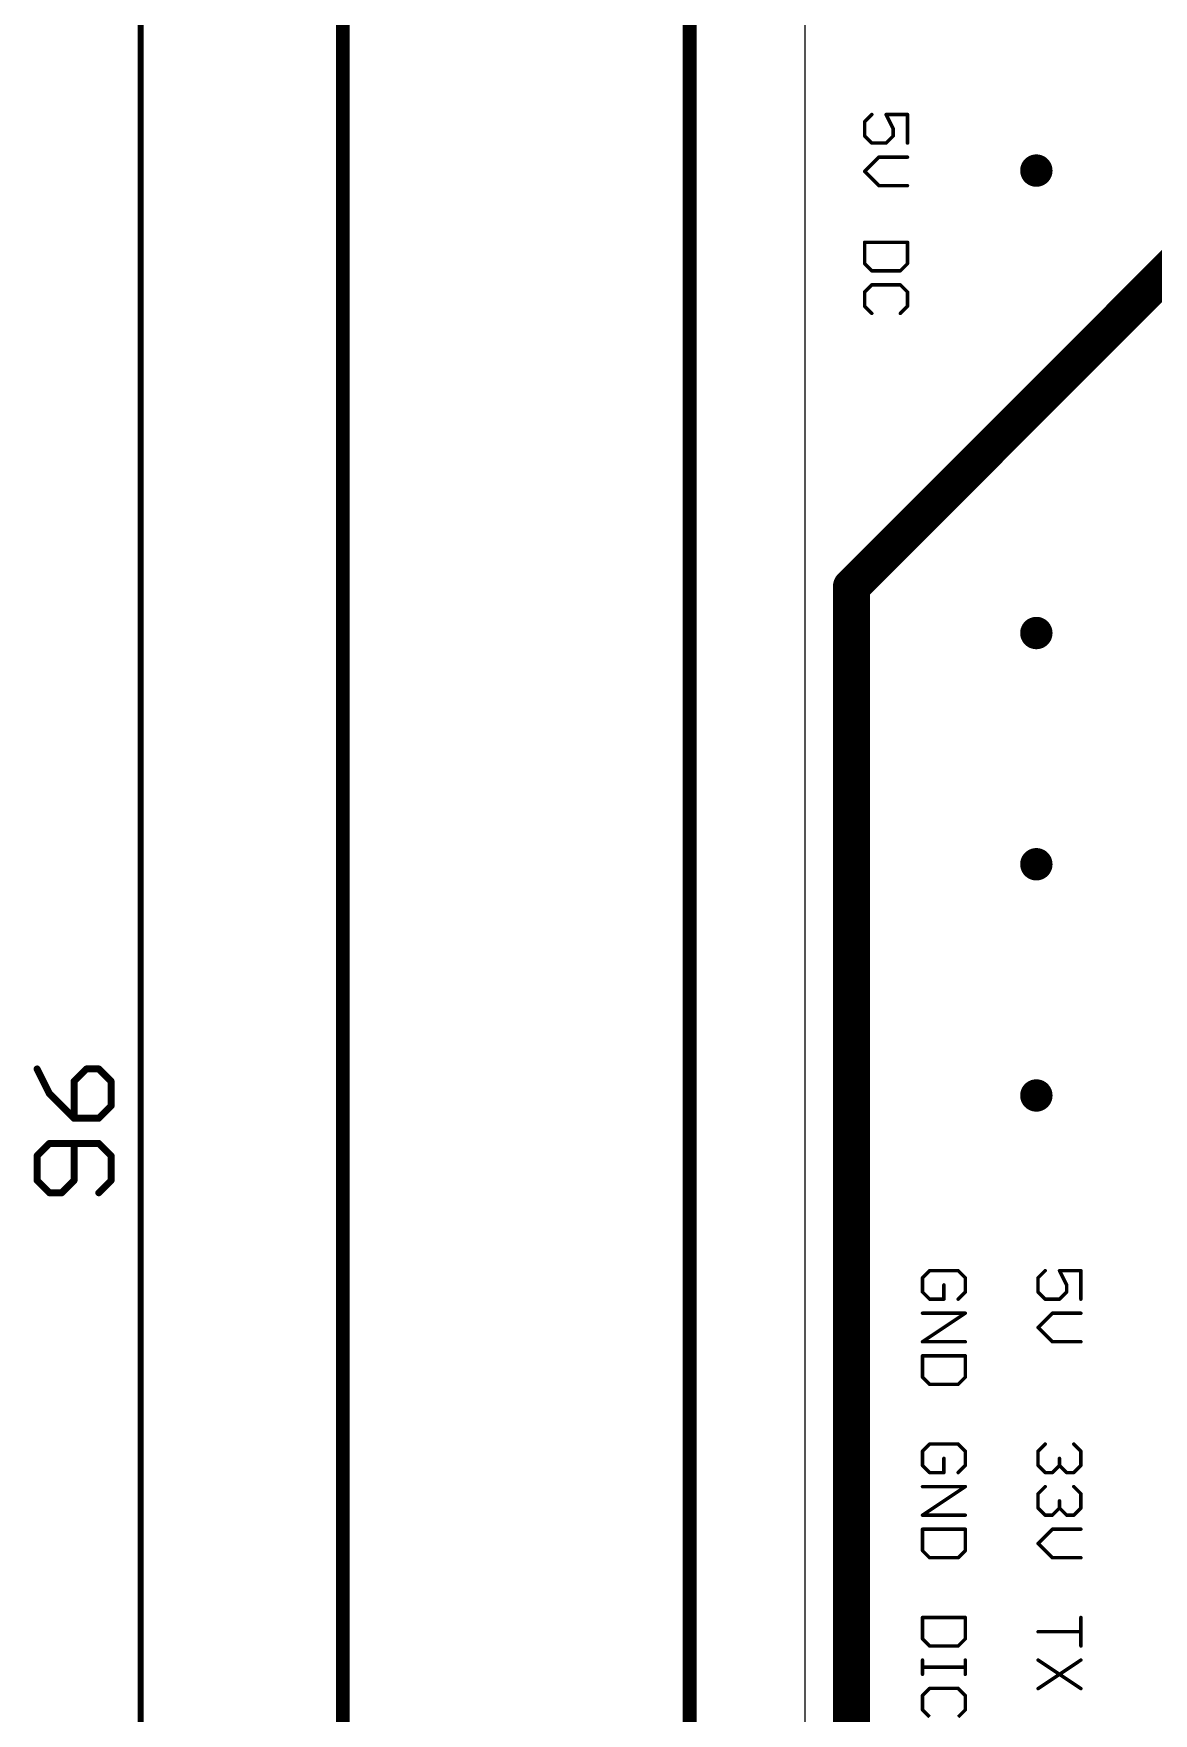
# Model space of a CAD drawing. Extents: x -17 to 51, y -3 to 114.
# Drawn here: x -16.95 to 7.65, y 37.22 to 74.13 of the extents above; entities that cross this region are included whole.
import ezdxf

# ---------------------------------------------------------------- set-up
doc = ezdxf.new("R2010")
doc.units = 0
for name, color, linetype in [('1', 22, 'CONTINUOUS'), ('16', 175, 'CONTINUOUS'), ('18', 82, 'CONTINUOUS'), ('20', 7, 'CONTINUOUS'), ('25', 253, 'CONTINUOUS'), ('44', 253, 'CONTINUOUS')]:
    doc.layers.add(name, color=color, linetype=linetype)

# ---------------------------------------------------------------- blocks, each defined once
blk = doc.blocks.new('ROUNDV')
at = {"const_width": 0.5}
blk.add_lwpolyline([(0, -0.25, 1), (0, 0.25, 1), (0, -0.25)], format="xyb", dxfattribs=at)

msp = doc.modelspace()

# ---------------------------------------------------------------- linework, layer by layer
at = {"layer": '1', "const_width": 0.3048}
msp.add_lwpolyline([(-2.54, -2.54), (-2.54, 114.3)], dxfattribs=at)
at = {"layer": '16'}
for points, const_width in [([(-10.16, -2.54), (-10.16, 106.68)], 0.3048), ([(1.016, 61.976), (12.573, 73.533)], 0.8128), ([(1.016, 12.827), (1.016, 61.976)], 0.8128)]:
    msp.add_lwpolyline(points, dxfattribs=dict(at, const_width=const_width))
at = {"layer": '16', "const_width": 0.4064}
for points in [[(1.2192, 61.976, 1), (0.8128, 61.976)], [(0.8723, 62.1197, 1), (1.1597, 61.8323)]]:
    msp.add_lwpolyline(points, format="xyb", dxfattribs=at)
at = {"layer": '20'}
msp.add_line((0, 2), (0, 98), dxfattribs=at)
for points, const_width in [([(-14.6, 2.065), (-14.6, 97.935)], 0.13), ([(-16.8777, 51.3833), (-16.6065, 50.8409)], 0.1524), ([(-15.793, 51.3833), (-16.0642, 51.1121)], 0.1524), ([(-15.5219, 51.3833), (-15.793, 51.3833)], 0.1524), ([(-15.2507, 51.1121), (-15.5219, 51.3833)], 0.1524), ([(-16.0642, 51.1121), (-16.0642, 50.2986)], 0.1524), ([(-15.2507, 50.5698), (-15.2507, 51.1121)], 0.1524), ([(-16.6065, 50.8409), (-16.0642, 50.2986)], 0.1524), ([(-15.5219, 50.2986), (-15.2507, 50.5698)], 0.1524), ([(-16.0642, 50.2986), (-15.5219, 50.2986)], 0.1524), ([(-16.6065, 49.7461), (-16.8777, 49.4749)], 0.1524), ([(-16.8777, 49.4749), (-16.8777, 48.9326)], 0.1524), ([(-15.5219, 49.7461), (-16.6065, 49.7461)], 0.1524), ([(-16.0642, 48.9326), (-16.0642, 49.7461)], 0.1524), ([(-15.2507, 49.4749), (-15.5219, 49.7461)], 0.1524), ([(-15.2507, 48.9326), (-15.2507, 49.4749)], 0.1524), ([(-16.8777, 48.9326), (-16.6065, 48.6615)], 0.1524), ([(-16.6065, 48.6615), (-16.3354, 48.6615)], 0.1524), ([(-16.3354, 48.6615), (-16.0642, 48.9326)], 0.1524), ([(-15.5219, 48.6615), (-15.2507, 48.9326)], 0.1524)]:
    msp.add_lwpolyline(points, dxfattribs=dict(at, const_width=const_width))
at = {"layer": '20', "const_width": 0.0762}
for points in [[(-16.8436, 51.4003, 1), (-16.9118, 51.3662)], [(-15.793, 51.4214, 1), (-15.793, 51.3452)], [(-15.7661, 51.3563, 1), (-15.82, 51.4102)], [(-15.4949, 51.4102, 1), (-15.5488, 51.3563)], [(-15.5219, 51.3452, 1), (-15.5219, 51.4214)], [(-16.0261, 51.1121, 1), (-16.1023, 51.1121)], [(-16.0911, 51.139, 1), (-16.0373, 51.0852)], [(-15.2126, 51.1121, 1), (-15.2888, 51.1121)], [(-15.2776, 51.0852, 1), (-15.2238, 51.139)], [(-16.5796, 50.8679, 1), (-16.6335, 50.814)], [(-16.6406, 50.8239, 1), (-16.5724, 50.858)], [(-15.2888, 50.5698, 1), (-15.2126, 50.5698)], [(-15.2238, 50.5428, 1), (-15.2776, 50.5967)], [(-16.0642, 50.3367, 1), (-16.0642, 50.2605)], [(-16.1023, 50.2986, 1), (-16.0261, 50.2986)], [(-16.0911, 50.2717, 1), (-16.0373, 50.3255)], [(-15.5488, 50.3255, 1), (-15.4949, 50.2717)], [(-15.5219, 50.2605, 1), (-15.5219, 50.3367)], [(-16.8396, 49.4749, 1), (-16.9158, 49.4749)], [(-16.9046, 49.5019, 1), (-16.8507, 49.448)], [(-16.6065, 49.7842, 1), (-16.6065, 49.708)], [(-16.5796, 49.7192, 1), (-16.6335, 49.773)], [(-16.0261, 49.7461, 1), (-16.1023, 49.7461)], [(-15.4949, 49.773, 1), (-15.5488, 49.7192)], [(-15.5219, 49.708, 1), (-15.5219, 49.7842)], [(-15.2126, 49.4749, 1), (-15.2888, 49.4749)], [(-15.2776, 49.448, 1), (-15.2238, 49.5019)], [(-16.8507, 48.9596, 1), (-16.9046, 48.9057)], [(-16.9158, 48.9326, 1), (-16.8396, 48.9326)], [(-16.6065, 48.6996, 1), (-16.6065, 48.6234)], [(-16.6335, 48.6345, 1), (-16.5796, 48.6884)], [(-16.3623, 48.6884, 1), (-16.3084, 48.6345)], [(-16.3354, 48.6234, 1), (-16.3354, 48.6996)], [(-16.1023, 48.9326, 1), (-16.0261, 48.9326)], [(-16.0373, 48.9057, 1), (-16.0911, 48.9596)], [(-15.5488, 48.6884, 1), (-15.4949, 48.6345)], [(-15.2888, 48.9326, 1), (-15.2126, 48.9326)], [(-15.2238, 48.9057, 1), (-15.2776, 48.9596)]]:
    msp.add_lwpolyline(points, format="xyb", dxfattribs=at)
at = {"layer": '25', "const_width": 0.0762}
for points in [[(1.3081, 72.1951), (1.4649, 72.3519)], [(2.2487, 72.3519), (1.7784, 72.3519)], [(1.7784, 72.3519), (1.9352, 72.0384)], [(2.2487, 71.7248), (2.2487, 72.3519)], [(1.3081, 71.8816), (1.3081, 72.1951)], [(1.9352, 72.0384), (1.9352, 71.8816)], [(1.4649, 71.7248), (1.3081, 71.8816)], [(1.7784, 71.7248), (1.4649, 71.7248)], [(1.9352, 71.8816), (1.7784, 71.7248)], [(1.6216, 71.4164), (1.3081, 71.1028)], [(2.2487, 71.4164), (1.6216, 71.4164)], [(1.3081, 71.1028), (1.6216, 70.7893)], [(1.6216, 70.7893), (2.2487, 70.7893)], [(2.2487, 69.5453), (1.3081, 69.5453)], [(1.3081, 69.5453), (1.3081, 69.075)], [(2.2487, 69.075), (2.2487, 69.5453)], [(1.3081, 69.075), (1.4649, 68.9183)], [(2.0919, 68.9183), (2.2487, 69.075)], [(1.4649, 68.6098), (1.3081, 68.4531)], [(1.4649, 68.9183), (2.0919, 68.9183)], [(2.0919, 68.6098), (1.4649, 68.6098)], [(2.2487, 68.4531), (2.0919, 68.6098)], [(1.3081, 68.4531), (1.3081, 68.1395)], [(2.2487, 68.1395), (2.2487, 68.4531)], [(1.3081, 68.1395), (1.4649, 67.9828)], [(2.0919, 67.9828), (2.2487, 68.1395)], [(2.7349, 46.9519), (2.5781, 46.7951)], [(3.3619, 46.9519), (2.7349, 46.9519)], [(3.5187, 46.7951), (3.3619, 46.9519)], [(5.1181, 46.7951), (5.2749, 46.9519)], [(6.0587, 46.9519), (5.5884, 46.9519)], [(5.5884, 46.9519), (5.7452, 46.6384)], [(6.0587, 46.3248), (6.0587, 46.9519)], [(2.5781, 46.7951), (2.5781, 46.4816)], [(2.5781, 46.4816), (2.7349, 46.3248)], [(3.0484, 46.3248), (3.0484, 46.6384)], [(3.3619, 46.3248), (3.5187, 46.4816)], [(3.5187, 46.4816), (3.5187, 46.7951)], [(5.1181, 46.4816), (5.1181, 46.7951)], [(5.2749, 46.3248), (5.1181, 46.4816)], [(5.7452, 46.4816), (5.5884, 46.3248)], [(5.7452, 46.6384), (5.7452, 46.4816)], [(2.7349, 46.3248), (3.0484, 46.3248)], [(5.5884, 46.3248), (5.2749, 46.3248)], [(2.5781, 46.0164), (3.5187, 46.0164)], [(3.5187, 46.0164), (2.5781, 45.3893)], [(5.4316, 46.0164), (5.1181, 45.7028)], [(6.0587, 46.0164), (5.4316, 46.0164)], [(2.5781, 45.3893), (3.5187, 45.3893)], [(5.1181, 45.7028), (5.4316, 45.3893)], [(5.4316, 45.3893), (6.0587, 45.3893)], [(3.5187, 45.0809), (2.5781, 45.0809)], [(2.5781, 45.0809), (2.5781, 44.6106)], [(3.5187, 44.6106), (3.5187, 45.0809)], [(2.5781, 44.6106), (2.7349, 44.4538)], [(2.7349, 44.4538), (3.3619, 44.4538)], [(3.3619, 44.4538), (3.5187, 44.6106)], [(2.7349, 43.1419), (2.5781, 42.9851)], [(3.3619, 43.1419), (2.7349, 43.1419)], [(3.5187, 42.9851), (3.3619, 43.1419)], [(5.1181, 42.9851), (5.2749, 43.1419)], [(5.9019, 43.1419), (6.0587, 42.9851)], [(2.5781, 42.9851), (2.5781, 42.6716)], [(3.0484, 42.5148), (3.0484, 42.8284)], [(3.5187, 42.6716), (3.5187, 42.9851)], [(5.1181, 42.6716), (5.1181, 42.9851)], [(5.5884, 42.6716), (5.5884, 42.8284)], [(6.0587, 42.9851), (6.0587, 42.6716)], [(2.5781, 42.6716), (2.7349, 42.5148)], [(2.7349, 42.5148), (3.0484, 42.5148)], [(3.3619, 42.5148), (3.5187, 42.6716)], [(5.2749, 42.5148), (5.1181, 42.6716)], [(5.4316, 42.5148), (5.2749, 42.5148)], [(5.5884, 42.6716), (5.4316, 42.5148)], [(5.7452, 42.5148), (5.5884, 42.6716)], [(5.9019, 42.5148), (5.7452, 42.5148)], [(6.0587, 42.6716), (5.9019, 42.5148)], [(2.5781, 42.2064), (3.5187, 42.2064)], [(3.5187, 42.2064), (2.5781, 41.5793)], [(5.1181, 42.0496), (5.2749, 42.2064)], [(5.1181, 41.7361), (5.1181, 42.0496)], [(5.9019, 42.2064), (6.0587, 42.0496)], [(6.0587, 42.0496), (6.0587, 41.7361)], [(5.2749, 41.5793), (5.1181, 41.7361)], [(5.5884, 41.7361), (5.4316, 41.5793)], [(5.5884, 41.7361), (5.5884, 41.8928)], [(5.7452, 41.5793), (5.5884, 41.7361)], [(6.0587, 41.7361), (5.9019, 41.5793)], [(2.5781, 41.5793), (3.5187, 41.5793)], [(5.4316, 41.5793), (5.2749, 41.5793)], [(5.9019, 41.5793), (5.7452, 41.5793)], [(3.5187, 41.2709), (2.5781, 41.2709)], [(2.5781, 41.2709), (2.5781, 40.8006)], [(3.5187, 40.8006), (3.5187, 41.2709)], [(5.4316, 41.2709), (5.1181, 40.9573)], [(5.1181, 40.9573), (5.4316, 40.6438)], [(6.0587, 41.2709), (5.4316, 41.2709)], [(2.5781, 40.8006), (2.7349, 40.6438)], [(2.7349, 40.6438), (3.3619, 40.6438)], [(3.3619, 40.6438), (3.5187, 40.8006)], [(5.4316, 40.6438), (6.0587, 40.6438)], [(3.5187, 39.3319), (2.5781, 39.3319)], [(2.5781, 39.3319), (2.5781, 38.8616)], [(3.5187, 38.8616), (3.5187, 39.3319)], [(6.0587, 39.3319), (6.0587, 38.7048)], [(2.5781, 38.8616), (2.7349, 38.7048)], [(3.3619, 38.7048), (3.5187, 38.8616)], [(5.1181, 39.0184), (6.0587, 39.0184)], [(2.5781, 38.3964), (2.5781, 38.0828)], [(2.7349, 38.7048), (3.3619, 38.7048)], [(3.5187, 38.3964), (3.5187, 38.0828)], [(6.0587, 38.3964), (5.1181, 37.7693)], [(6.0587, 37.7693), (5.1181, 38.3964)], [(2.5781, 38.2396), (3.5187, 38.2396)], [(2.7349, 37.7727), (2.5781, 37.6159)], [(2.5781, 37.6159), (2.5781, 37.3024)], [(3.3619, 37.7727), (2.7349, 37.7727)], [(3.5187, 37.6159), (3.3619, 37.7727)], [(3.5187, 37.3024), (3.5187, 37.6159)], [(2.5781, 37.3024), (2.7349, 37.1456)], [(3.3619, 37.1456), (3.5187, 37.3024)]]:
    msp.add_lwpolyline(points, dxfattribs=at)
at = {"layer": '25', "const_width": 0.0381}
for points in [[(1.4783, 72.3384, 1), (1.4514, 72.3654)], [(1.7954, 72.3604, 1), (1.7614, 72.3434)], [(1.7784, 72.3709, 1), (1.7784, 72.3329)], [(2.2678, 72.3519, 1), (2.2297, 72.3519)], [(2.2487, 72.3329, 1), (2.2487, 72.3709)], [(1.3272, 72.1951, 1), (1.2891, 72.1951)], [(1.2946, 72.2086, 1), (1.3216, 72.1817)], [(1.9542, 72.0384, 1), (1.9161, 72.0384)], [(1.9181, 72.0298, 1), (1.9522, 72.0469)], [(1.3216, 71.8951, 1), (1.2946, 71.8681)], [(1.2891, 71.8816, 1), (1.3272, 71.8816)], [(1.4649, 71.7439, 1), (1.4649, 71.7058)], [(1.4514, 71.7114, 1), (1.4783, 71.7383)], [(1.7649, 71.7383, 1), (1.7919, 71.7114)], [(1.7784, 71.7058, 1), (1.7784, 71.7439)], [(1.9161, 71.8816, 1), (1.9542, 71.8816)], [(1.9486, 71.8681, 1), (1.9217, 71.8951)], [(2.2297, 71.7248, 1), (2.2678, 71.7248)], [(1.6216, 71.4354, 1), (1.6216, 71.3973)], [(1.6351, 71.4029, 1), (1.6082, 71.4299)], [(2.2487, 71.3973, 1), (2.2487, 71.4354)], [(1.3216, 71.1163, 1), (1.2946, 71.0894)], [(1.2946, 71.1163, 1), (1.3216, 71.0894)], [(1.6216, 70.8084, 1), (1.6216, 70.7703)], [(1.6082, 70.7758, 1), (1.6351, 70.8028)], [(2.2487, 70.7703, 1), (2.2487, 70.8084)], [(1.3081, 69.5644, 1), (1.3081, 69.5263)], [(1.3272, 69.5453, 1), (1.2891, 69.5453)], [(2.2678, 69.5453, 1), (2.2297, 69.5453)], [(2.2487, 69.5263, 1), (2.2487, 69.5644)], [(1.3216, 69.0885, 1), (1.2946, 69.0616)], [(1.2891, 69.075, 1), (1.3272, 69.075)], [(2.2297, 69.075, 1), (2.2678, 69.075)], [(2.2622, 69.0616, 1), (2.2352, 69.0885)], [(1.4649, 68.9373, 1), (1.4649, 68.8992)], [(1.4649, 68.6289, 1), (1.4649, 68.5908)], [(1.4514, 68.9048, 1), (1.4783, 68.9317)], [(1.4783, 68.5964, 1), (1.4514, 68.6233)], [(2.0785, 68.9317, 1), (2.1054, 68.9048)], [(2.1054, 68.6233, 1), (2.0785, 68.5964)], [(2.0919, 68.8992, 1), (2.0919, 68.9373)], [(2.0919, 68.5908, 1), (2.0919, 68.6289)], [(1.3272, 68.4531, 1), (1.2891, 68.4531)], [(1.2946, 68.4665, 1), (1.3216, 68.4396)], [(2.2678, 68.4531, 1), (2.2297, 68.4531)], [(2.2352, 68.4396, 1), (2.2622, 68.4665)], [(1.3216, 68.153, 1), (1.2946, 68.1261)], [(1.2891, 68.1395, 1), (1.3272, 68.1395)], [(1.4514, 67.9693, 1), (1.4783, 67.9962)], [(2.0785, 67.9962, 1), (2.1054, 67.9693)], [(2.2297, 68.1395, 1), (2.2678, 68.1395)], [(2.2622, 68.1261, 1), (2.2352, 68.153)], [(2.7349, 46.971, 1), (2.7349, 46.9329)], [(2.7483, 46.9384, 1), (2.7214, 46.9654)], [(3.3754, 46.9654, 1), (3.3485, 46.9384)], [(3.3619, 46.9329, 1), (3.3619, 46.971)], [(5.2883, 46.9384, 1), (5.2614, 46.9654)], [(5.5884, 46.971, 1), (5.5884, 46.9329)], [(5.6054, 46.9604, 1), (5.5714, 46.9434)], [(6.0778, 46.9519, 1), (6.0397, 46.9519)], [(6.0587, 46.9329, 1), (6.0587, 46.971)], [(2.5972, 46.7951, 1), (2.5591, 46.7951)], [(2.5646, 46.8086, 1), (2.5916, 46.7817)], [(2.5916, 46.4951, 1), (2.5646, 46.4681)], [(3.0675, 46.6384, 1), (3.0293, 46.6384)], [(3.5378, 46.7951, 1), (3.4997, 46.7951)], [(3.5052, 46.7817, 1), (3.5322, 46.8086)], [(3.5322, 46.4681, 1), (3.5052, 46.4951)], [(5.1372, 46.7951, 1), (5.0991, 46.7951)], [(5.1046, 46.8086, 1), (5.1316, 46.7817)], [(5.1316, 46.4951, 1), (5.1046, 46.4681)], [(5.7642, 46.6384, 1), (5.7261, 46.6384)], [(5.7281, 46.6298, 1), (5.7622, 46.6469)], [(5.7586, 46.4681, 1), (5.7317, 46.4951)], [(2.5591, 46.4816, 1), (2.5972, 46.4816)], [(2.7349, 46.3439, 1), (2.7349, 46.3058)], [(2.7214, 46.3114, 1), (2.7483, 46.3383)], [(3.0293, 46.3248, 1), (3.0675, 46.3248)], [(3.0484, 46.3058, 1), (3.0484, 46.3439)], [(3.3485, 46.3383, 1), (3.3754, 46.3114)], [(3.4997, 46.4816, 1), (3.5378, 46.4816)], [(5.0991, 46.4816, 1), (5.1372, 46.4816)], [(5.2749, 46.3439, 1), (5.2749, 46.3058)], [(5.2614, 46.3114, 1), (5.2883, 46.3383)], [(5.5749, 46.3383, 1), (5.6019, 46.3114)], [(5.5884, 46.3058, 1), (5.5884, 46.3439)], [(5.7261, 46.4816, 1), (5.7642, 46.4816)], [(6.0397, 46.3248, 1), (6.0778, 46.3248)], [(2.5781, 46.0354, 1), (2.5781, 45.9973)], [(3.5293, 46.0005, 1), (3.5081, 46.0322)], [(3.5187, 45.9973, 1), (3.5187, 46.0354)], [(5.4316, 46.0354, 1), (5.4316, 45.9973)], [(5.4451, 46.0029, 1), (5.4182, 46.0299)], [(6.0587, 45.9973, 1), (6.0587, 46.0354)], [(2.5781, 45.4084, 1), (2.5781, 45.3703)], [(2.5675, 45.4052, 1), (2.5887, 45.3735)], [(3.5187, 45.3703, 1), (3.5187, 45.4084)], [(5.1316, 45.7163, 1), (5.1046, 45.6894)], [(5.1046, 45.7163, 1), (5.1316, 45.6894)], [(5.4316, 45.4084, 1), (5.4316, 45.3703)], [(5.4182, 45.3758, 1), (5.4451, 45.4028)], [(6.0587, 45.3703, 1), (6.0587, 45.4084)], [(2.5972, 45.0809, 1), (2.5591, 45.0809)], [(2.5781, 45.0999, 1), (2.5781, 45.0618)], [(3.5378, 45.0809, 1), (3.4997, 45.0809)], [(3.5187, 45.0618, 1), (3.5187, 45.0999)], [(2.5916, 44.624, 1), (2.5646, 44.5971)], [(2.5591, 44.6106, 1), (2.5972, 44.6106)], [(2.7349, 44.4728, 1), (2.7349, 44.4347)], [(2.7214, 44.4403, 1), (2.7483, 44.4673)], [(3.3485, 44.4673, 1), (3.3754, 44.4403)], [(3.3619, 44.4347, 1), (3.3619, 44.4728)], [(3.4997, 44.6106, 1), (3.5378, 44.6106)], [(3.5322, 44.5971, 1), (3.5052, 44.624)], [(2.7349, 43.1609, 1), (2.7349, 43.1228)], [(2.7483, 43.1284, 1), (2.7214, 43.1554)], [(3.3754, 43.1554, 1), (3.3485, 43.1284)], [(3.3619, 43.1228, 1), (3.3619, 43.1609)], [(5.2883, 43.1284, 1), (5.2614, 43.1554)], [(5.9154, 43.1554, 1), (5.8885, 43.1284)], [(2.5972, 42.9851, 1), (2.5591, 42.9851)], [(2.5646, 42.9986, 1), (2.5916, 42.9717)], [(3.0675, 42.8284, 1), (3.0293, 42.8284)], [(3.5378, 42.9851, 1), (3.4997, 42.9851)], [(3.5052, 42.9717, 1), (3.5322, 42.9986)], [(5.1372, 42.9851, 1), (5.0991, 42.9851)], [(5.1046, 42.9986, 1), (5.1316, 42.9717)], [(5.6075, 42.8284, 1), (5.5694, 42.8284)], [(6.0778, 42.9851, 1), (6.0397, 42.9851)], [(6.0452, 42.9717, 1), (6.0722, 42.9986)], [(2.5916, 42.6851, 1), (2.5646, 42.6581)], [(2.5591, 42.6716, 1), (2.5972, 42.6716)], [(2.7349, 42.5339, 1), (2.7349, 42.4958)], [(2.7214, 42.5014, 1), (2.7483, 42.5283)], [(3.0293, 42.5148, 1), (3.0675, 42.5148)], [(3.0484, 42.4958, 1), (3.0484, 42.5339)], [(3.3485, 42.5283, 1), (3.3754, 42.5014)], [(3.4997, 42.6716, 1), (3.5378, 42.6716)], [(3.5322, 42.6581, 1), (3.5052, 42.6851)], [(5.1316, 42.6851, 1), (5.1046, 42.6581)], [(5.0991, 42.6716, 1), (5.1372, 42.6716)], [(5.2749, 42.5339, 1), (5.2749, 42.4958)], [(5.2614, 42.5014, 1), (5.2883, 42.5283)], [(5.4182, 42.5283, 1), (5.4451, 42.5014)], [(5.4316, 42.4958, 1), (5.4316, 42.5339)], [(5.6019, 42.6851, 1), (5.5749, 42.6581)], [(5.5694, 42.6716, 1), (5.6075, 42.6716)], [(5.6019, 42.6581, 1), (5.5749, 42.6851)], [(5.7452, 42.5339, 1), (5.7452, 42.4958)], [(5.7317, 42.5014, 1), (5.7586, 42.5283)], [(5.8885, 42.5283, 1), (5.9154, 42.5014)], [(5.9019, 42.4958, 1), (5.9019, 42.5339)], [(6.0397, 42.6716, 1), (6.0778, 42.6716)], [(6.0722, 42.6581, 1), (6.0452, 42.6851)], [(2.5781, 42.2254, 1), (2.5781, 42.1873)], [(3.5293, 42.1905, 1), (3.5081, 42.2222)], [(3.5187, 42.1873, 1), (3.5187, 42.2254)], [(5.1372, 42.0496, 1), (5.0991, 42.0496)], [(5.1046, 42.0631, 1), (5.1316, 42.0361)], [(5.2883, 42.1929, 1), (5.2614, 42.2199)], [(5.9154, 42.2199, 1), (5.8885, 42.1929)], [(6.0778, 42.0496, 1), (6.0397, 42.0496)], [(6.0452, 42.0361, 1), (6.0722, 42.0631)], [(5.1316, 41.7496, 1), (5.1046, 41.7226)], [(5.0991, 41.7361, 1), (5.1372, 41.7361)], [(5.6075, 41.8928, 1), (5.5694, 41.8928)], [(5.6019, 41.7496, 1), (5.5749, 41.7226)], [(5.5694, 41.7361, 1), (5.6075, 41.7361)], [(5.6019, 41.7226, 1), (5.5749, 41.7496)], [(6.0397, 41.7361, 1), (6.0778, 41.7361)], [(6.0722, 41.7226, 1), (6.0452, 41.7496)], [(2.5781, 41.5984, 1), (2.5781, 41.5603)], [(2.5675, 41.5952, 1), (2.5887, 41.5635)], [(3.5187, 41.5603, 1), (3.5187, 41.5984)], [(5.2749, 41.5984, 1), (5.2749, 41.5603)], [(5.2614, 41.5658, 1), (5.2883, 41.5928)], [(5.4182, 41.5928, 1), (5.4451, 41.5658)], [(5.4316, 41.5603, 1), (5.4316, 41.5984)], [(5.7452, 41.5984, 1), (5.7452, 41.5603)], [(5.7317, 41.5658, 1), (5.7586, 41.5928)], [(5.8885, 41.5928, 1), (5.9154, 41.5658)], [(5.9019, 41.5603, 1), (5.9019, 41.5984)], [(2.5781, 41.2899, 1), (2.5781, 41.2518)], [(2.5972, 41.2709, 1), (2.5591, 41.2709)], [(3.5378, 41.2709, 1), (3.4997, 41.2709)], [(3.5187, 41.2518, 1), (3.5187, 41.2899)], [(5.1316, 40.9708, 1), (5.1046, 40.9439)], [(5.1046, 40.9708, 1), (5.1316, 40.9439)], [(5.4316, 41.2899, 1), (5.4316, 41.2518)], [(5.4451, 41.2574, 1), (5.4182, 41.2843)], [(6.0587, 41.2518, 1), (6.0587, 41.2899)], [(2.5916, 40.814, 1), (2.5646, 40.7871)], [(2.5591, 40.8006, 1), (2.5972, 40.8006)], [(2.7349, 40.6628, 1), (2.7349, 40.6247)], [(2.7214, 40.6303, 1), (2.7483, 40.6573)], [(3.3485, 40.6573, 1), (3.3754, 40.6303)], [(3.3619, 40.6247, 1), (3.3619, 40.6628)], [(3.4997, 40.8006, 1), (3.5378, 40.8006)], [(3.5322, 40.7871, 1), (3.5052, 40.814)], [(5.4316, 40.6628, 1), (5.4316, 40.6247)], [(5.4182, 40.6303, 1), (5.4451, 40.6573)], [(6.0587, 40.6247, 1), (6.0587, 40.6628)], [(2.5781, 39.351, 1), (2.5781, 39.3129)], [(2.5972, 39.3319, 1), (2.5591, 39.3319)], [(3.5378, 39.3319, 1), (3.4997, 39.3319)], [(3.5187, 39.3129, 1), (3.5187, 39.351)], [(6.0778, 39.3319, 1), (6.0397, 39.3319)], [(2.5916, 38.8751, 1), (2.5646, 38.8481)], [(2.5591, 38.8616, 1), (2.5972, 38.8616)], [(3.4997, 38.8616, 1), (3.5378, 38.8616)], [(3.5322, 38.8481, 1), (3.5052, 38.8751)], [(5.1181, 39.0374, 1), (5.1181, 38.9993)], [(6.0587, 38.9993, 1), (6.0587, 39.0374)], [(2.5972, 38.3964, 1), (2.5591, 38.3964)], [(2.7349, 38.7239, 1), (2.7349, 38.6858)], [(2.7214, 38.6914, 1), (2.7483, 38.7183)], [(3.3485, 38.7183, 1), (3.3754, 38.6914)], [(3.3619, 38.6858, 1), (3.3619, 38.7239)], [(3.5378, 38.3964, 1), (3.4997, 38.3964)], [(5.1287, 38.4122, 1), (5.1075, 38.3805)], [(6.0397, 38.7048, 1), (6.0778, 38.7048)], [(6.0693, 38.3805, 1), (6.0481, 38.4122)], [(2.5781, 38.2587, 1), (2.5781, 38.2206)], [(2.5591, 38.0828, 1), (2.5972, 38.0828)], [(3.4997, 38.0828, 1), (3.5378, 38.0828)], [(3.5187, 38.2206, 1), (3.5187, 38.2587)], [(2.5972, 37.6159, 1), (2.5591, 37.6159)], [(2.5646, 37.6294, 1), (2.5916, 37.6025)], [(2.7349, 37.7918, 1), (2.7349, 37.7537)], [(2.7483, 37.7592, 1), (2.7214, 37.7862)], [(3.3754, 37.7862, 1), (3.3485, 37.7592)], [(3.3619, 37.7537, 1), (3.3619, 37.7918)], [(3.5378, 37.6159, 1), (3.4997, 37.6159)], [(3.5052, 37.6025, 1), (3.5322, 37.6294)], [(5.1075, 37.7852, 1), (5.1287, 37.7535)], [(6.0481, 37.7535, 1), (6.0693, 37.7852)], [(2.5916, 37.3159, 1), (2.5646, 37.2889)], [(2.5591, 37.3024, 1), (2.5972, 37.3024)], [(3.4997, 37.3024, 1), (3.5378, 37.3024)], [(3.5322, 37.2889, 1), (3.5052, 37.3159)]]:
    msp.add_lwpolyline(points, format="xyb", dxfattribs=at)
at = {"layer": '44'}
for centre in [(5.08, 71.12), (5.08, 60.96), (5.08, 55.88), (5.08, 50.8)]:
    msp.add_circle(centre, 0.1524, dxfattribs=at)

# ---------------------------------------------------------------- block references
at = {"layer": '18', "xscale": 0.7112, "yscale": 0.7112}
for p in [(5.08, 71.12), (5.08, 71.12), (5.08, 60.96), (5.08, 60.96), (5.08, 55.88), (5.08, 55.88), (5.08, 50.8), (5.08, 50.8)]:
    msp.add_blockref('ROUNDV', p, dxfattribs=at)

doc.saveas('drawing.dxf')
